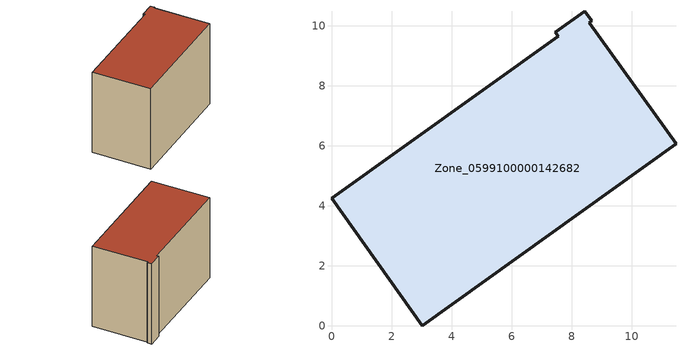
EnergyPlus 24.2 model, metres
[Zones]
Zone_0599100000142682
 floor ground (C_G): 7.55,9.65 7.46,9.78 8.44,10.49 8.67,10.16 8.58,10.1 11.48,6.06 3.03,0 0,4.25 z0
 wall outside (C_F): 3.03,0 11.48,6.06 8.58,10.1 8.67,10.16 8.44,10.49 7.46,9.78 7.55,9.65 0,4.25 3.03,0 z0:7.65
 roof outside (C_R): 8.67,10.16 8.44,10.49 7.46,9.78 7.55,9.65 0,4.25 3.03,0 11.48,6.06 8.58,10.1 z7.65
[BUILDING]
Pand.0599100000142682: North Axis=0; Terrain=City; Loads Convergence Tolerance Value=0.04; Temperature Convergence Tolerance Value=0.4; Solar Distribution=FullExterior; Maximum Number of Warmup Days=25; Minimum Number of Warmup Days=1
[Site:Location]
Rotterdam.The.Hague.AP_ZH_NLD Design_Conditions: Latitude=51.96; Longitude=4.45; Time Zone=1; Elevation=-4.5
[SITE:GROUNDTEMPERATURE:BUILDINGSURFACE]
18, 18, 18, 18, 18, 18, 18, 18, 18, 18, 18, 18
[MATERIAL] Thermal Absorptance=0.9; Solar Absorptance=0.7; Visible Absorptance=0.7
Name | Roughness | Thickness | Conductivity | Density | Specific Heat
G.TI.1975-1991 | MediumSmooth | 0.15 | 0.288461 | 540 | 1210
F.TI.1975-1991 | Rough | 0.3 | 0.230769 | 1920 | 840
R.TI.1975-1991 | MediumRough | 0.2 | 0.153846 | 1500 | 1000
[CONSTRUCTION]
C_G: G.TI.1975-1991
C_F: F.TI.1975-1991
C_R: R.TI.1975-1991
[ZONE]
Zone_0599100000142682: Type=1; Multiplier=1; Ceiling Height=Autocalculate; Volume=Autocalculate; Floor Area=autocalculate; Part of Total Floor Area=Yes
[ZONEINFILTRATION:DESIGNFLOWRATE]
Infil_Zone_0599100000142682: Zone or ZoneList or Space or SpaceList=Zone_0599100000142682; Schedule=AlwaysOn; Design Flow Rate Calculation Method=Flow/Area; Flow Rate per Floor Area=0.003; Constant Term Coefficient=1; Temperature Term Coefficient=0; Velocity Term Coefficient=0; Velocity Squared Term Coefficient=0
[HVACTEMPLATE:ZONE:IDEALLOADSAIRSYSTEM]
Zone_0599100000142682: Maximum Heating Supply Air Temperature=50; Minimum Cooling Supply Air Temperature=13; Maximum Heating Supply Air Humidity Ratio=0.0156; Minimum Cooling Supply Air Humidity Ratio=0.0077; Heating Limit=NoLimit; Cooling Limit=NoLimit; Dehumidification Control Type=ConstantSensibleHeatRatio; Cooling Sensible Heat Ratio=0.7; Dehumidification Setpoint=60; Humidification Control Type=None; Humidification Setpoint=30; Outdoor Air Method=None; Outdoor Air Flow Rate per Person=0.00944; Outdoor Air Flow Rate per Zone Floor Area=0; Outdoor Air Flow Rate per Zone=0; Demand Controlled Ventilation Type=None; Outdoor Air Economizer Type=NoEconomizer; Heat Recovery Type=None; Sensible Heat Recovery Effectiveness=0.7; Latent Heat Recovery Effectiveness=0.65
[ZONECONTROL:THERMOSTAT]
ThermostatControl_Zone_0599100000142682: Zone or ZoneList=Zone_0599100000142682; Control Type Schedule=DualSetpointControlType; Control 1=Thermostat_Zone_0599100000142682; Temperature Difference Between Cutout And Setpoint=0
[THERMOSTATSETPOINT:DUALSETPOINT]
Thermostat_Zone_0599100000142682: Heating Setpoint Temperature Schedule=HeatingSetpoint_Zone_0599100000142682; Cooling Setpoint Temperature Schedule=CoolingSetpoint_Zone_0599100000142682
[SCHEDULE:COMPACT]
HeatingSetpoint_Zone_0599100000142682: Through: 12/31, For: AllDays, Until: 24:00, 21
CoolingSetpoint_Zone_0599100000142682: Through: 12/31, For: AllDays, Until: 24:00, 24
DualSetpointControlType: Through: 12/31, For: AllDays, Until: 24:00, 4
AlwaysOn: Through: 12/31, For: AllDays, Until: 24:00, 1
